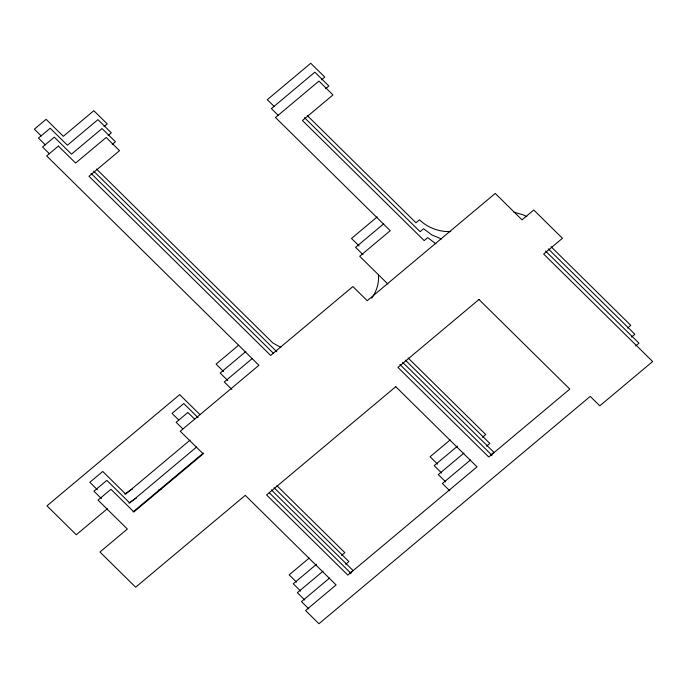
<?xml version="1.0" encoding="UTF-8"?>
<svg xmlns="http://www.w3.org/2000/svg" width="687" height="687" viewBox="0 0 687 687"><rect width="100%" height="100%" fill="white"/><g stroke="black" fill="none" stroke-linecap="round" stroke-linejoin="round"><path stroke-width="1.03" d="M104.012 126.614L107.224 123.918L93.844 110.71L63.307 136.301L46.098 119.323L34.35 129.165L41.22 135.949M108.117 135.528L111.328 132.84L97.94 119.632L67.412 145.223L50.194 128.246L38.455 138.087L45.325 144.863M112.221 144.45L115.433 141.754L102.045 128.555L71.508 154.137L54.299 137.168L42.551 147.009L49.43 153.785M321.559 79.786L324.771 77.09L310.747 63.264L267.295 99.675L274.13 106.425M325.655 88.709L328.875 86.012L314.852 72.178L271.391 108.598L278.235 115.339M377.215 216.886L351.495 238.432L359.095 245.929M238.587 345.26L216.087 364.119L223.567 371.495M383.724 223.782L355.6 247.354L363.037 254.688M245.903 351.486L220.183 373.041L227.732 380.486M252.412 358.391L224.288 381.955L231.837 389.4M107.344 508.732L76.291 534.761L46.965 505.838L179.676 394.63L199.977 414.647M190.093 440.118L125.695 494.09L102.741 471.454L89.825 482.283L97.339 489.694M196.637 446.988L129.791 503.004L106.846 480.376L93.93 491.196L101.444 498.616M133.055 511.901L203.318 453.025M309.236 558.024L289.15 574.856L296.586 582.19M450.174 439.92L430.079 456.761L437.516 464.094M316.552 564.25L293.255 583.778L300.691 591.112M457.49 446.146L434.184 465.674L441.621 473.017M341.559 555.354L344.814 552.631L276.87 485.623M482.497 437.258L485.743 434.528L408.155 357.996M323.07 571.146L297.351 592.701L304.788 600.034M464 453.051L438.289 474.597L445.726 481.931M345.664 564.276L348.919 561.554L274.104 487.761M486.594 446.172L489.848 443.45L405.407 360.168M627.532 328.077L630.778 325.355L551.077 246.736M329.58 578.05L301.456 601.614L308.892 608.948M470.509 459.947L442.385 483.519L449.822 490.853M349.769 573.198L353.024 570.468L271.339 489.908M490.698 455.095L493.953 452.372L402.659 362.332M631.628 336.999L634.882 334.268L548.346 248.917M635.733 345.913L638.987 343.191L545.615 251.098M450.758 231.579C439.328 232.069 427.743 227.792 419.508 219.814L415.987 222.768L307.166 115.442M513.893 212.197L523.099 214.816L526.877 216.663M441.569 238.982L431.831 234.937L423.613 228.737L420.092 231.682L304.427 117.606M435.927 243.859L427.718 237.65L424.188 240.605L302.443 120.517L332.972 94.935L318.948 81.1L275.496 117.511L390.233 230.686L359.705 256.268L386.472 282.675A40.37 34.307 -24.7 0 0 387.82 283.929M399.92 364.496L491.969 455.283M96.524 169.062L272.705 342.83L277.385 345.544A40.37 34.307 -24.7 0 0 280.846 347.158M93.758 171.209L276.809 351.753M91.002 173.364L273.28 353.152M198.062 417.636L183.781 403.544L172.033 413.385L178.697 419.963M194.644 419.139L187.877 412.466L176.138 422.307L182.802 428.877M269.33 492.802L351.014 573.362M124.819 494.151A57.966 49.258 -24.7 0 1 132.479 489.015M378.443 274.809A40.37 34.307 -24.7 0 1 371.701 298.252M128.924 503.073A57.966 49.258 -24.7 0 1 136.584 497.938M158.577 489.934A57.966 49.258 -24.7 0 1 161.041 489.548M58.404 146.082L46.656 155.923L258.93 365.286L180.243 431.23L203.189 453.858L133.896 511.927L110.95 489.29L98.026 500.119L127.353 529.042L99.95 552.005L135.648 587.213L245.259 495.353L336.098 584.946L305.56 610.537L318.948 623.736L590.236 396.399L599.803 405.828L652.65 361.542L543.649 254.027L562.438 238.286L533.756 209.99L522.008 219.831L495.233 193.425L367.227 300.7L352.878 286.556L270.669 355.445L89.001 176.267L119.538 150.676L106.15 137.469L75.613 163.059L58.404 146.082M478.968 299.506L397.936 367.416L488.766 457.01L569.806 389.1L478.968 299.506M395.755 386.687L266.565 494.941L347.837 575.105L477.027 466.851L395.755 386.687"/></g></svg>
